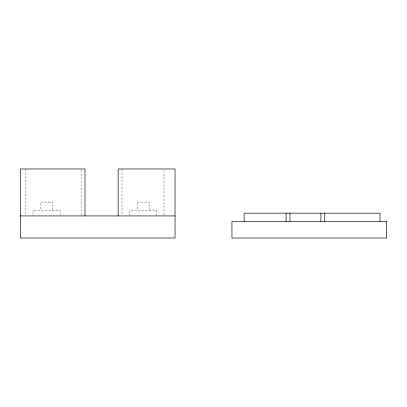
<?xml version="1.0" encoding="UTF-8"?>
<svg xmlns="http://www.w3.org/2000/svg" width="407" height="407" viewBox="0 0 407 407"><rect width="100%" height="100%" fill="white"/><g stroke="black" fill="none" stroke-linecap="round" stroke-linejoin="round"><path stroke-width="0.31" stroke-dasharray="2.04 1.53" d="M163.996 170.238L163.996 215.298M156.812 215.318L156.812 210.404L129.747 210.404L129.747 215.318M149.13 210.404L149.13 202.121L137.429 202.121L137.429 210.404M122.008 168.971L122.008 215.298M81.125 170.238L81.125 215.298M60.124 215.318L60.124 210.404L33.059 210.404L33.059 215.318M52.442 210.404L52.442 202.121L40.741 202.121L40.741 210.404M25.875 168.971L25.875 215.298"/><path stroke-width="0.61" d="M20.35 215.929L175.046 215.929M380.021 221.454L380.021 213.166L244.108 213.166L244.108 221.454M324.771 213.166L324.771 221.454M320.904 213.166L320.904 221.454M289.962 213.166L289.962 221.454M286.096 213.166L286.096 221.454M118.142 215.929L118.142 168.971L175.046 168.971L175.046 238.029L20.35 238.029L20.35 168.971L84.992 168.971L84.992 215.929M386.65 221.454L231.954 221.454L231.954 238.029L386.65 238.029L386.65 221.454"/></g></svg>
